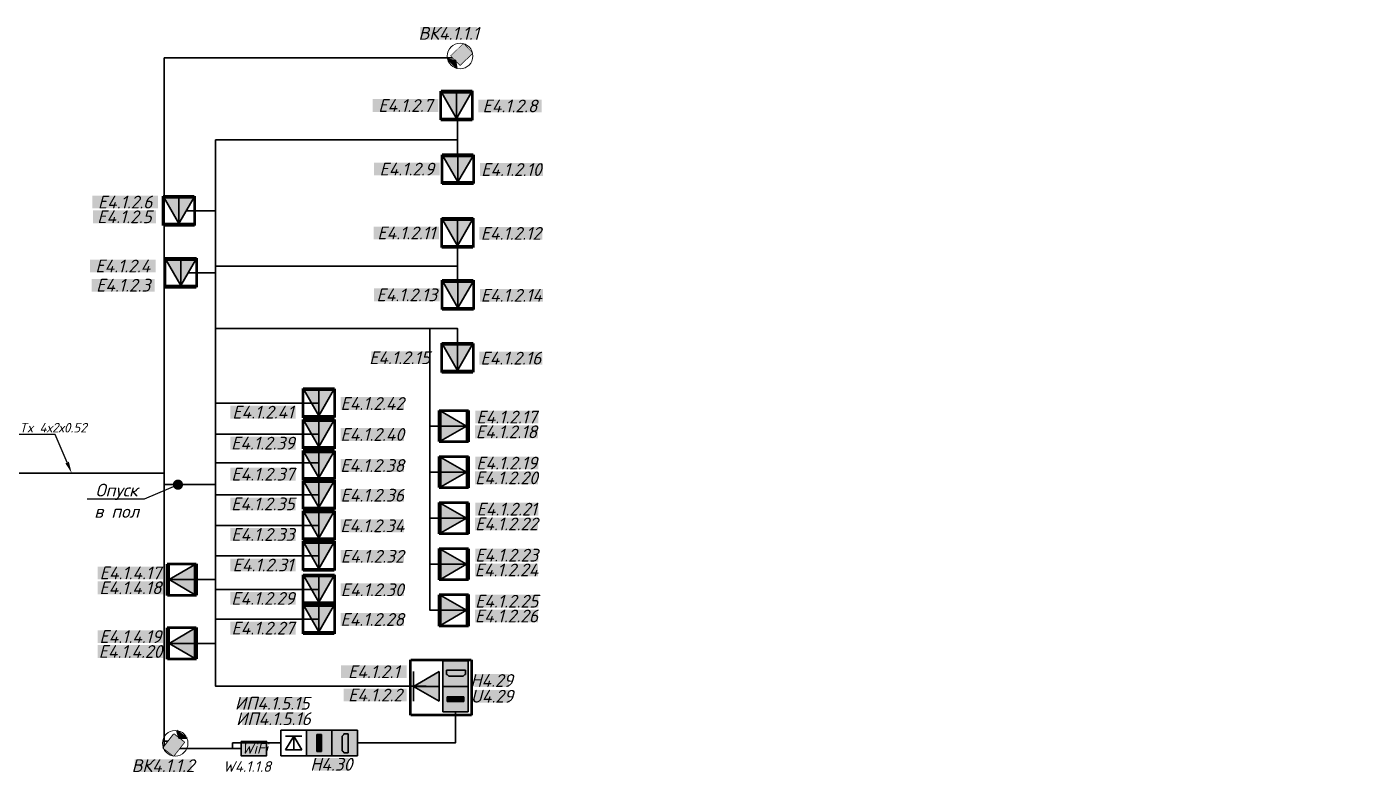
# Model space of a CAD drawing. Header units: millimetres. Extents: x 6978 to 881500, y -130874 to -2349.
# Drawn here: x 776307 to 802640, y -116134 to -101568 of the extents above; entities that cross this region are included whole.
import ezdxf
from ezdxf import colors
from ezdxf.entities.mleader import LeaderData, LeaderLine
from ezdxf.math import Vec2, Vec3

# ---------------------------------------------------------------- set-up
doc = ezdxf.new("R2010")
doc.units = ezdxf.units.MM
doc.set_wipeout_variables(frame=1)
doc.linetypes.add('HIDDEN2', pattern=[4.7625, 3.175, -1.5875])
for name, color, linetype, lineweight in [('СКС-РОЗЕТКИ', 7, 'Continuous', 50), ('СС_Выноски', 7, 'Continuous', 15), ('СС_СКК_Лоток', 170, 'Continuous', 30), ('СС_СКС_Кабель', 6, 'Continuous', 30), ('СС_СКС_Оборудование', 6, 'Continuous', 30)]:
    doc.layers.add(name, color=color, linetype=linetype, lineweight=lineweight)
doc.styles.add('ISOCPEUR', font='isocpeui.ttf', dxfattribs={"height": 2.5})
doc.linetypes.add('Рабочее в трубе  _о_о_', pattern='A,5,2,[133,ltypeshp.shx,S=0.4,R=0,X=0,Y=0.75],3', length=10)

# ---------------------------------------------------------------- blocks, each defined once
blk = doc.blocks.new('Розетки HDMI и USB')
at = {"true_color": 0xffffff, "transparency": 33554687}
h = blk.add_hatch(color=7, dxfattribs=at)
h.dxf.hatch_style = 1
h.paths.add_polyline_path([(237, 475), (0, 475), (0, 237), (237, 237)])
h.paths.add_polyline_path([(211, 388), (211, 348), (205, 348), (190, 331), (123, 331), (56, 331), (41, 348), (35, 348), (35, 388)], flags=16)
h = blk.add_hatch(color=7, dxfattribs=at)
h.dxf.hatch_style = 1
h.paths.add_polyline_path([(211, 388), (35, 388), (35, 348), (41, 348), (56, 331), (123, 331), (190, 331), (205, 348), (211, 348)])
h = blk.add_hatch(color=7, dxfattribs=at)
h.dxf.hatch_style = 1
h.paths.add_polyline_path([(237, 237), (0, 237), (0, 0), (237, 0)])
h.paths.add_polyline_path([(197, 140), (197, 97), (41, 97), (41, 140)], flags=16)
h.paths.add_polyline_path([(197, 140), (41, 140), (41, 117), (197, 117)], flags=0)
h = blk.add_hatch(color=7, dxfattribs=at)
h.dxf.hatch_style = 1
h.paths.add_polyline_path([(197, 140), (41, 140), (41, 117), (197, 117)])
at = {"true_color": 0x000000, "transparency": 33554687}
h = blk.add_hatch(color=18, dxfattribs=at)
h.dxf.hatch_style = 1
h.paths.add_polyline_path([(197, 117), (41, 117), (41, 97), (197, 97)])
at = {"layer": 'СС_СКС_Кабель', "color": 0}
for p, q in [((0, 475), (0, 0)), ((237, 475), (0, 475)), ((35, 388), (211, 388)), ((35, 388), (35, 348)), ((211, 388), (211, 348)), ((237, 0), (237, 475)), ((35, 348), (41, 348)), ((41, 348), (56, 331)), ((56, 331), (123, 331)), ((190, 331), (123, 331)), ((205, 348), (190, 331)), ((211, 348), (205, 348)), ((0, 237), (237, 237)), ((41, 140), (197, 140)), ((41, 97), (41, 140)), ((197, 140), (197, 97)), ((0, 0), (237, 0)), ((41, 117), (197, 117)), ((197, 97), (41, 97))]:
    blk.add_line(p, q, dxfattribs=at)
blk = doc.blocks.new('*U24')
at = {"color": 0}
for p, q in [((0, -38), (0, 462)), ((0, 462), (500, 462)), ((92, 76), (250, 348)), ((407, 348), (92, 348)), ((250, 348), (407, 76)), ((250, 76), (250, 348)), ((500, 462), (500, -38)), ((407, 76), (92, 76)), ((500, -38), (0, -38))]:
    blk.add_line(p, q, dxfattribs=at)
blk = doc.blocks.new('*U254')
at = {"true_color": 0xffffff, "transparency": 33554687}
h = blk.add_hatch(color=7, dxfattribs=at)
h.dxf.hatch_style = 1
h.paths.add_polyline_path([(0, 338), (0, 0), (599, 0), (599, 338)])
at = {"color": 0}
blk.add_lwpolyline([(0, 338), (599, 338), (599, 0), (0, 0)], close=True, dxfattribs=at)
at = {"color": 0, "insert": (13, 300), "char_height": 250, "attachment_point": 1, "style": 'ISOCPEUR'}
blk.add_mtext_dynamic_manual_height_columns('WiFi', width=599, gutter_width=1250, heights=[0], dxfattribs=at)
at = {"color": 18, "true_color": 0x000000, "style": 'ISOCPEUR'}
blk.add_attdef('НАЗВАНИЕ', (-422, -376), '', height=250, dxfattribs=at)
blk = doc.blocks.new('_Dot')
at = {"color": 0, "linetype": 'ByBlock', "lineweight": -2}
blk.add_line((-0.5, 0), (-1, 0), dxfattribs=at)
at = {"color": 0, "linetype": 'ByBlock', "const_width": 0.5}
blk.add_lwpolyline([(-0.25, 0, 1), (0.25, 0, 1)], format="xyb", close=True, dxfattribs=at)
blk = doc.blocks.new('*U201')
at = {"color": 3, "lineweight": 30}
blk.add_lwpolyline([(-246, -415), (-129, 306), (413, 218), (296, -503)], close=True, dxfattribs=at)
at = {"color": 0, "lineweight": 0}
blk.add_wipeout([(-129, 306), (413, 218), (296, -503), (-246, -415)], dxfattribs=at)
at = {"lineweight": 30}
h = blk.add_hatch(color=3, dxfattribs=at)
h.dxf.hatch_style = 1
h.paths.add_polyline_path([(413, 218), (-129, 306), (-246, -415), (296, -503)])
blk.add_hatch(color=3).paths.add_polyline_path([(-97, 503), (142, 262), (445, 415)])
at = {"color": 3, "lineweight": 30}
for points in [[(-97, 503), (445, 415)], [(-97, 503), (142, 262), (445, 415)]]:
    blk.add_lwpolyline(points, dxfattribs=at)
at = {"color": 3, "lineweight": 0}
blk.add_circle((100, 0), 540, dxfattribs=at)
blk = doc.blocks.new('*U202')
at = {"color": 3, "lineweight": 30}
blk.add_lwpolyline([(455, -406), (-239, -178), (-67, 344), (627, 115)], close=True, dxfattribs=at)
at = {"color": 0, "lineweight": 0}
blk.add_wipeout([(-239, -178), (-67, 344), (627, 115), (455, -406)], dxfattribs=at)
blk.add_hatch(color=3).paths.add_polyline_path([(-428, -115), (-153, 83), (-256, 406)])
at = {"lineweight": 30}
h = blk.add_hatch(color=3, dxfattribs=at)
h.dxf.hatch_style = 1
h.paths.add_polyline_path([(-67, 344), (-239, -178), (455, -406), (627, 115)])
at = {"color": 3, "lineweight": 30}
for points in [[(-428, -115), (-256, 406)], [(-428, -115), (-153, 83), (-256, 406)]]:
    blk.add_lwpolyline(points, dxfattribs=at)
at = {"color": 3, "lineweight": 0}
blk.add_circle((100, 0), 540, dxfattribs=at)
blk = doc.blocks.new('Модуль на 1 RJ')
at = {"true_color": 0xffffff}
h = blk.add_hatch(color=7, dxfattribs=at)
h.dxf.hatch_style = 1
h.paths.add_polyline_path([(0, 250), (-289, 250), (0, -250)])
at = {"color": 0, "lineweight": 30}
for p, q in [((-289, 250), (0, 250)), ((0, -250), (-289, 250)), ((0, 250), (0, -250)), ((-289, -250), (0, -250))]:
    blk.add_line(p, q, dxfattribs=at)

msp = doc.modelspace()

# ---------------------------------------------------------------- linework, layer by layer
at = {"layer": 'СКС-РОЗЕТКИ', "color": 7, "linetype": 'HIDDEN2'}
for points in [[(784402.5, -102818.6), (785018.1, -102818.6), (785018.1, -103392), (784402.5, -103392)], [(784430, -104061.6), (785045.6, -104061.6), (785045.6, -104635), (784430, -104635)], [(778972.3, -104873.7), (779587.9, -104873.7), (779587.9, -105447.1), (778972.3, -105447.1)], [(784420.8, -105309.6), (785036.5, -105309.6), (785036.5, -105883), (784420.8, -105883)], [(779008.9, -106088.5), (779624.6, -106088.5), (779624.6, -106661.9), (779008.9, -106661.9)], [(784430, -106520.1), (785045.6, -106520.1), (785045.6, -107093.5), (784430, -107093.5)], [(784420.8, -107748.6), (785036.5, -107748.6), (785036.5, -108322), (784420.8, -108322)], [(781708.8, -108634.9), (782324.5, -108634.9), (782324.5, -109208.3), (781708.8, -109208.3)], [(781708.8, -109240.1), (782324.5, -109240.1), (782324.5, -109813.5), (781708.8, -109813.5)], [(784368.2, -109679.2), (784368.2, -109063.5), (784941.6, -109063.5), (784941.6, -109679.2)], [(781708.8, -109847.7), (782324.5, -109847.7), (782324.5, -110421.2), (781708.8, -110421.2)], [(784368.2, -110579.2), (784368.2, -109963.5), (784941.6, -109963.5), (784941.6, -110579.2)], [(781708.8, -110428.5), (782324.5, -110428.5), (782324.5, -111001.9), (781708.8, -111001.9)], [(784368.2, -111479.2), (784368.2, -110863.5), (784941.6, -110863.5), (784941.6, -111479.2)], [(781708.8, -111025.6), (782324.5, -111025.6), (782324.5, -111599.1), (781708.8, -111599.1)], [(781708.8, -111622.5), (782324.5, -111622.5), (782324.5, -112195.9), (781708.8, -112195.9)], [(784368.2, -112379.2), (784368.2, -111763.5), (784941.6, -111763.5), (784941.6, -112379.2)], [(779623.7, -112065), (779623.7, -112680.7), (779050.3, -112680.7), (779050.3, -112065)], [(781708.8, -112276.3), (782324.5, -112276.3), (782324.5, -112849.7), (781708.8, -112849.7)], [(784368.2, -113279.2), (784368.2, -112663.5), (784941.6, -112663.5), (784941.6, -113279.2)], [(781708.8, -112856.5), (782324.5, -112856.5), (782324.5, -113429.9), (781708.8, -113429.9)], [(779623.7, -113309.9), (779623.7, -113925.5), (779050.3, -113925.5), (779050.3, -113309.9)], [(783809.8, -113941.3), (785003.1, -113941.3), (785003.1, -115020.3), (783809.8, -115020.3)]]:
    msp.add_lwpolyline(points, close=True, dxfattribs=at)
at = {"layer": 'СС_СКС_Кабель'}
for points in [[(742224.6, -114089.2), (742224.6, -112937.4), (743101.4, -112937.4), (743101.4, -111517.8), (775369.7, -111517.8), (775369.7, -110290.4), (778994.4, -110290.4), (778994.4, -114822.5), (778994.4, -102519.8), (778994.4, -102172.8), (784643, -102172.8)], [(742224.6, -114089.2), (742224.6, -112937.4), (743101.4, -112937.4), (743101.4, -111517.8), (775369.7, -111517.8), (775369.7, -110290.4), (778994.4, -110290.4), (778994.4, -114822.5), (778994.4, -114822.5), (778994.4, -115529.2), (779078.8, -115529.2)], [(742224.6, -114089.2), (742224.6, -112937.4), (743101.4, -112937.4), (743101.4, -111517.8), (775369.7, -111517.8), (775369.7, -110290.4), (778994.4, -110290.4), (778994.4, -114822.5), (778994.4, -114822.5), (778994.4, -115674.8), (780495.3, -115674.8)], [(742224.6, -114089.2), (742224.6, -112937.4), (743101.4, -112937.4), (743101.4, -111517.8), (775369.7, -111517.8), (775369.7, -110290.4), (778994.4, -110290.4), (778994.4, -114822.5), (778994.4, -114822.5), (778994.4, -115674.8), (780328.6, -115674.8), (780328.6, -115565.9), (781275.4, -115565.9)], [(742224.6, -114089.2), (742224.6, -112937.4), (743101.4, -112937.4), (743101.4, -111517.8), (775369.7, -111517.8), (775369.7, -110290.4), (778994.4, -110290.4), (778994.4, -110515.9), (779261, -110515.9)]]:
    msp.add_lwpolyline(points, dxfattribs=at)
at = {"layer": 'СС_СКС_Кабель', "linetype": 'Рабочее в трубе  _о_о_', "ltscale": 100}
for points in [[(779261, -110515.9), (779995.7, -110515.9), (779995.7, -103778), (784728.6, -103778), (784728.6, -103340.5)], [(779261, -110515.9), (779995.7, -110515.9), (779995.7, -103778), (784728.6, -103778), (784728.6, -104098.3)], [(779261, -110515.9), (779995.7, -110515.9), (779995.7, -105160.4), (779424.4, -105160.4)], [(779261, -110515.9), (779995.7, -110515.9), (779995.7, -106243), (784728.6, -106243), (784728.6, -105847.5)], [(779261, -110515.9), (779995.7, -110515.9), (779995.7, -106243), (784728.6, -106243), (784728.6, -106576)], [(779261, -110515.9), (779995.7, -110515.9), (779995.7, -106375.2), (779461.1, -106375.2)], [(779261, -110515.9), (779995.7, -110515.9), (779995.7, -107460.7), (784728.6, -107460.7), (784728.6, -107793.7)], [(779261, -110515.9), (779995.7, -110515.9), (779995.7, -107460.7), (784191, -107460.7), (784191, -109371.3), (784511.8, -109371.3)], [(779261, -110515.9), (779995.7, -110515.9), (779995.7, -107460.7), (784191, -107460.7), (784191, -110271.3), (784511.8, -110271.3)], [(779261, -110515.9), (779995.7, -110515.9), (779995.7, -107460.7), (784191, -107460.7), (784191, -111171.3), (784511.8, -111171.3)], [(779261, -110515.9), (779995.7, -110515.9), (779995.7, -107460.7), (784191, -107460.7), (784191, -112071.3), (784511.8, -112071.3)], [(779261, -110515.9), (779995.7, -110515.9), (779995.7, -107460.7), (784191, -107460.7), (784191, -112971.3), (784511.8, -112971.3)], [(779261, -110515.9), (779995.7, -110515.9), (779995.7, -108921.6), (782016.7, -108921.6)], [(779261, -110515.9), (779995.7, -110515.9), (779995.7, -109526.8), (782016.7, -109526.8)], [(779261, -110515.9), (779995.7, -110515.9), (779995.7, -110087), (782016.7, -110087)], [(779261, -110515.9), (779995.7, -110515.9), (779995.7, -110715.2), (782016.7, -110715.2)], [(779261, -110515.9), (779995.7, -110515.9), (779995.7, -111312.3), (782016.7, -111312.3)], [(779261, -110515.9), (779995.7, -110515.9), (779995.7, -111909.2), (782016.7, -111909.2)], [(779261, -110515.9), (779995.7, -110515.9), (779995.7, -112563), (782016.7, -112563)], [(779261, -110515.9), (779995.7, -110515.9), (779995.7, -113143.2), (782016.7, -113143.2)], [(779261, -110515.9), (779995.7, -110515.9), (779995.7, -114455.9), (784114.5, -114455.9)], [(779261, -110515.9), (779995.7, -110515.9), (779995.7, -113620.5), (779587, -113617.7)], [(779261, -110515.9), (779995.7, -110515.9), (779995.7, -112372.9), (779587, -112372.9)]]:
    msp.add_lwpolyline(points, dxfattribs=at)
at = {"layer": 'СС_СКС_Кабель', "color": 67, "linetype": 'Рабочее в трубе  _о_о_', "true_color": 0x727430}
msp.add_lwpolyline([(782775.4, -115565.9), (784690.5, -115565.9), (784690.5, -114959.6)], dxfattribs=at)

# ---------------------------------------------------------------- block references
for p in [(784710.3, -103107.8), (784737.8, -104348.3), (779280.1, -105160.4), (784728.6, -105596.3), (779316.8, -106375.2), (784737.8, -106806.8), (784728.6, -108035.3), (782016.7, -108921.6), (782016.7, -109526.8), (782016.7, -110134.4), (782016.7, -110715.2), (782016.7, -111312.3), (782016.7, -111909.2), (782016.7, -112563), (782016.7, -113143.2)]:
    msp.add_blockref('Модуль на 1 RJ', p)
at = {"xscale": -1}
for p in [(784710.3, -103107.8), (784737.8, -104348.3), (779280.1, -105160.4), (784728.6, -105596.3), (779316.8, -106375.2), (784737.8, -106806.8), (784728.6, -108035.3), (782016.7, -108921.6), (782016.7, -109526.8), (782016.7, -110134.4), (782016.7, -110715.2), (782016.7, -111312.3), (782016.7, -111909.2), (782016.7, -112563), (782016.7, -113143.2)]:
    msp.add_blockref('Модуль на 1 RJ', p, dxfattribs=at)
for p, rotation in [((784654.9, -109371.3), 90), ((784654.9, -110271.3), 90), ((784654.9, -111171.3), 90), ((784654.9, -112071.3), 90), ((779337, -112372.9), 270), ((784654.9, -112971.3), 90), ((779337, -113617.7), 270), ((784119.1, -114459.6), 270)]:
    msp.add_blockref('Модуль на 1 RJ', p, dxfattribs=dict(at, rotation=rotation))
for p, rotation in [((784654.9, -109371.3), 90), ((784654.9, -110271.3), 90), ((784654.9, -111171.3), 90), ((779337, -112372.9), 270), ((784654.9, -112071.3), 90), ((784654.9, -112971.3), 90), ((779337, -113617.7), 270), ((784119.1, -114459.6), 270)]:
    msp.add_blockref('Модуль на 1 RJ', p, dxfattribs=dict(rotation=rotation))
at = {"layer": 'СС_СКС_Оборудование', "color": 180, "xscale": 2.106060307287632, "yscale": 2.106060307287632, "zscale": 2.106060307287632}
msp.add_blockref('Розетки HDMI и USB', (784440.5, -114959.6), dxfattribs=at)
at = {"layer": 'СС_СКС_Оборудование'}
msp.add_blockref('*U24', (781275.4, -115777.8), dxfattribs=at)
at = {"layer": 'СС_СКС_Оборудование', "color": 180, "xscale": 2.106060307287632, "yscale": 2.106060307287632, "zscale": 2.106060307287632, "rotation": 270}
msp.add_blockref('Розетки HDMI и USB', (781775.4, -115315.9), dxfattribs=at)
at = {"layer": 'СС_СКС_Оборудование', "color": 30, "xscale": 0.8347245409015025, "yscale": 0.8347245409015025, "zscale": 0.8347245409015025}
msp.add_blockref('*U254', (780495.3, -115815.9), dxfattribs=at).add_auto_attribs({'НАЗВАНИЕ': 'W4.1.1.8'})

# ---------------------------------------------------------------- texts
at = {"layer": 'СС_СКС_Оборудование', "color": 18, "true_color": 0x000000, "char_height": 250, "attachment_point": 5, "style": 'ISOCPEUR', "bg_fill": 1, "box_fill_scale": 1, "bg_fill_color": 7, "bg_fill_true_color": 16777215, "bg_fill_transparency": 0}
for s, width, heights, insert in [('E4.1.2.7', 1280.189, [0], (783711.5, -103104.3)), ('E4.1.2.8', 1233.516, [0], (785757.2, -103112.8, 0)), ('E4.1.2.9', 1280.189, [0], (783739, -104347.3)), ('E4.1.2.10', 1233.516, [0], (785784.7, -104355.8, 0)), ('E4.1.2.6', 1280.189, [0], (778228.7, -104991.5)), ('E4.1.2.5', 1233.516, [0], (778216.8, -105279.8, 0)), ('E4.1.2.11', 1280.189, [0], (783729.9, -105595.3)), ('E4.1.2.12', 1233.516, [0], (785775.5, -105603.8, 0)), ('E4.1.2.4', 1280.189, [0], (778182.7, -106241.3)), ('E4.1.2.3', 1233.516, [0], (778191.6, -106617.5, 0)), ('E4.1.2.13', 1280.189, [0], (783739, -106805.8)), ('E4.1.2.14', 1233.516, [0], (785784.7, -106814.3, 0)), ('E4.1.2.15', 1107.364, [0], (783598.4, -108034.3)), ('E4.1.2.16', 1233.516, [0], (785775.5, -108042.8, 0)), ('E4.1.2.41', 1280.189, [0], (780924.5, -109098.6, -0.1)), ('E4.1.2.42', 1233.516, [0], (783063.6, -108929.1, 0)), ('E4.1.2.17', 1233.516, [0], (785693.8, -109194.2)), ('E4.1.2.40', 1233.516, [0], (783063.6, -109534.3, 0)), ('E4.1.2.18', 1233.516, [0], (785688.9, -109483.1)), ('E4.1.2.39', 1280.189, [0], (780924.5, -109703.8, -0.1)), ('E4.1.2.38', 1233.516, [0], (783063.6, -110141.9, 0)), ('E4.1.2.19', 1233.516, [0], (785693.8, -110094.2)), ('E4.1.2.37', 1280.189, [0], (780924.5, -110311.4, -0.1)), ('E4.1.2.20', 1233.516, [0], (785688.9, -110383.1)), ('E4.1.2.36', 1233.516, [0], (783063.6, -110722.7, 0)), ('E4.1.2.35', 1280.189, [0], (780924.5, -110892.2, -0.1)), ('E4.1.2.21', 1233.516, [0], (785693.8, -110994.2)), ('E4.1.2.33', 1280.189, [0], (780924.5, -111489.3, -0.1)), ('E4.1.2.34', 1233.516, [0], (783063.6, -111319.8, 0)), ('E4.1.2.22', 1233.516, [0], (785688.9, -111283.1)), ('E4.1.2.32', 1233.516, [0], (783063.6, -111916.7, 0)), ('E4.1.2.23', 1233.516, [0], (785693.8, -111894.2)), ('E4.1.4.17', 1280.189, [0], (778331.7, -112240.8)), ('E4.1.2.31', 1280.189, [0], (780924.5, -112086.2, -0.1)), ('E4.1.2.24', 1233.516, [0], (785688.9, -112183.1)), ('E4.1.4.18', 1280.189, [0], (778333.4, -112532, 0)), ('E4.1.2.29', 1280.189, [0], (780924.5, -112740, -0.1)), ('E4.1.2.30', 1233.516, [0], (783063.6, -112570.5, 0)), ('E4.1.2.25', 1233.516, [0], (785693.8, -112794.2)), ('E4.1.2.26', 1233.516, [0], (785688.9, -113083.1)), ('E4.1.2.27', 1280.189, [0], (780924.5, -113320.2, -0.1)), ('E4.1.2.28', 1233.516, [0], (783063.6, -113150.7, 0)), ('E4.1.4.19', 1280.189, [0], (778331.7, -113485.7)), ('E4.1.4.20', 1280.189, [0], (778333.4, -113776.8, 0)), ('E4.1.2.1', 1280.189, [0], (783093.9, -114172.8)), ('H4.29', 673.91, [275.9], (785398.8, -114344.1)), ('E4.1.2.2', 1233.516, [0], (783118.8, -114628.2)), ('U4.29', 688.952, [0], (785406.4, -114651.6, 0.5)), ('ИП4.1.5.15', 1280.189, [0], (781105.1, -114789.2)), ('ИП4.1.5.16', 1233.516, [0], (781130, -115092.2)), ('H4.30', 673.91, [275.9], (782262.4, -115983.1))]:
    msp.add_mtext_dynamic_manual_height_columns(s, width=width, gutter_width=1250, heights=heights, dxfattribs=dict(at, insert=insert))

# ---------------------------------------------------------------- leaders
at = {"layer": 'СС_Выноски', "color": 7}
ml = msp.add_multileader_mtext('Standard', dxfattribs=at)
ml.set_content('{\\C256;5хUTP PVCLSнг(А)-LSLTx 4х2х0.52}', color=7, style='ISOCPEUR')
ml.set_leader_properties(lineweight=25)
ml.build(insert=Vec2(0, 0))
ml.multileader.update_dxf_attribs({"text_left_attachment_type": 6, "text_right_attachment_type": 6, "dogleg_length": 150, "arrow_head_size": 225, "scale": 75})
ctx = ml.context
ctx.base_point, ctx.scale, ctx.char_height, ctx.arrow_head_size, ctx.landing_gap_size, ctx.plane_origin = Vec3(766930.1, -103449.9), 75, 187.5, 225, 150, Vec3(798472.7, -109884.6)
ctx.left_attachment, ctx.right_attachment, ctx.text_align_type = 6, 6, 1
notes = []
notes.append((ctx, [(1, (1, 1, 0), (769640.6, -103449.9), (-1, 0), 150, [(1, [(770114.4, -104152.7)], 0, [])])]))
ctx.mtext.insert, ctx.mtext.width, ctx.mtext.defined_height, ctx.mtext.alignment, ctx.mtext.line_spacing_factor, ctx.mtext.flow_direction = Vec3(768210.3, -103224.9), 2612.977, 428.7, 2, 0.8, 5
ml = msp.add_multileader_mtext('Standard', dxfattribs=at)
ml.set_content('{\\C256;5хUTP PVCLSнг(А)-LSLTx 4х2х0.52}', color=7, style='ISOCPEUR')
ml.set_leader_properties(lineweight=25)
ml.build(insert=Vec2(0, 0))
ml.multileader.update_dxf_attribs({"text_left_attachment_type": 6, "text_right_attachment_type": 6, "dogleg_length": 150, "arrow_head_size": 225, "scale": 75})
ctx = ml.context
ctx.base_point, ctx.scale, ctx.char_height, ctx.arrow_head_size, ctx.landing_gap_size, ctx.plane_origin = Vec3(744595.3, -104746.3), 75, 187.5, 225, 150, Vec3(776180.5, -110352.2)
ctx.left_attachment, ctx.right_attachment, ctx.text_align_type = 6, 6, 1
notes.append((ctx, [(1, (1, 1, 0), (747305.8, -104746.3), (-1, 0), 150, [(1, [(747822.1, -104620.2)], 0, [])])]))
ctx.mtext.insert, ctx.mtext.width, ctx.mtext.defined_height, ctx.mtext.alignment, ctx.mtext.line_spacing_factor, ctx.mtext.flow_direction = Vec3(745875.6, -104521.3), 2612.977, 428.7, 2, 0.8, 5
ml = msp.add_multileader_mtext('Standard', dxfattribs=at)
ml.set_content('{\\C256;5хUTP PVCLSнг(А)-LSLTx 4х2х0.52}', color=7, style='ISOCPEUR')
ml.set_leader_properties(lineweight=25)
ml.build(insert=Vec2(0, 0))
ml.multileader.update_dxf_attribs({"text_left_attachment_type": 6, "text_right_attachment_type": 6, "dogleg_length": 150, "arrow_head_size": 225, "scale": 75})
ctx = ml.context
ctx.base_point, ctx.scale, ctx.char_height, ctx.arrow_head_size, ctx.landing_gap_size, ctx.plane_origin = Vec3(761713.6, -104568.2), 75, 187.5, 225, 150, Vec3(793298.7, -110174.1)
ctx.left_attachment, ctx.right_attachment, ctx.text_align_type = 6, 6, 1
notes.append((ctx, [(1, (1, 1, 0), (764424.1, -104568.2), (-1, 0), 150, [(1, [(764940.4, -104442.2)], 0, [])])]))
ctx.mtext.insert, ctx.mtext.width, ctx.mtext.defined_height, ctx.mtext.alignment, ctx.mtext.line_spacing_factor, ctx.mtext.flow_direction = Vec3(762993.8, -104343.2), 2612.977, 428.7, 2, 0.8, 5
ml = msp.add_multileader_mtext('Standard', dxfattribs=at)
ml.set_content('{\\C256;5хUTP PVCLSнг(А)-LSLTx 4х2х0.52}', color=7, style='ISOCPEUR')
ml.set_leader_properties(lineweight=25)
ml.build(insert=Vec2(0, 0))
ml.multileader.update_dxf_attribs({"text_left_attachment_type": 6, "text_right_attachment_type": 6, "dogleg_length": 150, "arrow_head_size": 225, "scale": 75})
ctx = ml.context
ctx.base_point, ctx.scale, ctx.char_height, ctx.arrow_head_size, ctx.landing_gap_size, ctx.plane_origin = Vec3(752930.4, -105153.8), 75, 187.5, 225, 150, Vec3(784515.6, -110759.7)
ctx.left_attachment, ctx.right_attachment, ctx.text_align_type = 6, 6, 1
notes.append((ctx, [(1, (1, 1, 0), (755640.9, -105153.8), (-1, 0), 150, [(1, [(756157.2, -105027.8)], 0, [])])]))
ctx.mtext.insert, ctx.mtext.width, ctx.mtext.defined_height, ctx.mtext.alignment, ctx.mtext.line_spacing_factor, ctx.mtext.flow_direction = Vec3(754210.7, -104928.8), 2612.977, 428.7, 2, 0.8, 5
ml = msp.add_multileader_mtext('Standard', dxfattribs=at)
ml.set_content('{\\C256;103хUTP PVCLSнг(А)-LSLTx 4х2х0.52}', color=7, style='ISOCPEUR')
ml.set_leader_properties(lineweight=25)
ml.build(insert=Vec2(0, 0))
ml.multileader.update_dxf_attribs({"text_left_attachment_type": 6, "text_right_attachment_type": 6, "dogleg_length": 150, "arrow_head_size": 225, "scale": 75})
ctx = ml.context
ctx.base_point, ctx.scale, ctx.char_height, ctx.arrow_head_size, ctx.landing_gap_size, ctx.plane_origin = Vec3(744606, -109282.4), 75, 187.5, 225, 150, Vec3(772165.5, -117249.7)
ctx.left_attachment, ctx.right_attachment, ctx.text_align_type = 6, 6, 1
notes.append((ctx, [(0, (1, 1, 0), (744456, -109282.4), (1, 0), 150, [(1, [(743807.2, -111517.8)], 0, [])])]))
ctx.mtext.insert, ctx.mtext.width, ctx.mtext.defined_height, ctx.mtext.alignment, ctx.mtext.line_spacing_factor, ctx.mtext.flow_direction = Vec3(745886.2, -109057.4), 2612.977, 428.7, 2, 0.8, 5
ml = msp.add_multileader_mtext('Standard', dxfattribs=at)
ml.set_content('{\\C256;51хUTP PVCLSнг(А)-LSLTx 4х2х0.52}', color=7, style='ISOCPEUR')
ml.set_leader_properties(lineweight=25)
ml.build(insert=Vec2(0, 0))
ml.multileader.update_dxf_attribs({"text_left_attachment_type": 6, "text_right_attachment_type": 6, "dogleg_length": 150, "arrow_head_size": 225, "scale": 75})
ctx = ml.context
ctx.base_point, ctx.scale, ctx.char_height, ctx.arrow_head_size, ctx.landing_gap_size, ctx.plane_origin = Vec3(774145.7, -109533.6), 75, 187.5, 225, 150, Vec3(805540.4, -116022.3)
ctx.left_attachment, ctx.right_attachment, ctx.text_align_type = 6, 6, 1
notes.append((ctx, [(1, (1, 1, 0), (776856.2, -109533.6), (-1, 0), 150, [(1, [(777182.1, -110290.4)], 0, [])])]))
ctx.mtext.insert, ctx.mtext.width, ctx.mtext.defined_height, ctx.mtext.alignment, ctx.mtext.line_spacing_factor, ctx.mtext.flow_direction = Vec3(775425.9, -109308.6), 2612.977, 428.7, 2, 0.8, 5
ml = msp.add_multileader_mtext('Standard', dxfattribs=at)
ml.set_content('{\\C256;60хUTP PVCLSнг(А)-LSLTx 4х2х0.52}', color=7, style='ISOCPEUR')
ml.set_leader_properties(lineweight=25)
ml.build(insert=Vec2(0, 0))
ml.multileader.update_dxf_attribs({"text_left_attachment_type": 6, "text_right_attachment_type": 6, "dogleg_length": 150, "arrow_head_size": 225, "scale": 75})
ctx = ml.context
ctx.base_point, ctx.scale, ctx.char_height, ctx.arrow_head_size, ctx.landing_gap_size, ctx.plane_origin = Vec3(741675.4, -109916.9), 75, 187.5, 225, 150, Vec3(769321.3, -117249.7)
ctx.left_attachment, ctx.right_attachment, ctx.text_align_type = 6, 6, 1
notes.append((ctx, [(0, (1, 1, 0), (741525.4, -109916.9), (1, 0), 150, [(1, [(740962.9, -111517.8)], 0, [])])]))
ctx.mtext.insert, ctx.mtext.width, ctx.mtext.defined_height, ctx.mtext.alignment, ctx.mtext.line_spacing_factor, ctx.mtext.flow_direction = Vec3(742955.7, -109691.9), 2612.977, 428.7, 2, 0.8, 5
ml = msp.add_multileader_mtext('Standard', dxfattribs=at)
ml.set_content('{\\C256;53хUTP PVCLSнг(А)-LSLTx 4х2х0.52}', color=7, style='ISOCPEUR')
ml.set_leader_properties(lineweight=25)
ml.build(insert=Vec2(0, 0))
ml.multileader.update_dxf_attribs({"text_left_attachment_type": 6, "text_right_attachment_type": 6, "dogleg_length": 150, "arrow_head_size": 225, "scale": 75})
ctx = ml.context
ctx.base_point, ctx.scale, ctx.char_height, ctx.arrow_head_size, ctx.landing_gap_size, ctx.plane_origin = Vec3(738261.6, -110516.9), 75, 187.5, 225, 150, Vec3(765907.5, -117849.7)
ctx.left_attachment, ctx.right_attachment, ctx.text_align_type = 6, 6, 1
notes.append((ctx, [(0, (1, 1, 0), (738111.6, -110516.9), (1, 0), 150, [(1, [(737549.1, -112117.8)], 0, [])])]))
ctx.mtext.insert, ctx.mtext.width, ctx.mtext.defined_height, ctx.mtext.alignment, ctx.mtext.line_spacing_factor, ctx.mtext.flow_direction = Vec3(739541.9, -110291.9), 2612.977, 428.7, 2, 0.8, 5
ml = msp.add_multileader_mtext('Standard', dxfattribs=at)
ml.set_content('{\\C256;5хUTP PVCLSнг(А)-LSLTx 4х2х0.52}', color=7, style='ISOCPEUR')
ml.set_leader_properties(lineweight=25)
ml.build(insert=Vec2(0, 0))
ml.multileader.update_dxf_attribs({"text_left_attachment_type": 6, "text_right_attachment_type": 6, "dogleg_length": 150, "arrow_head_size": 225, "scale": 75})
ctx = ml.context
ctx.base_point, ctx.scale, ctx.char_height, ctx.arrow_head_size, ctx.landing_gap_size, ctx.plane_origin = Vec3(745927.9, -110577.7), 75, 187.5, 225, 150, Vec3(773476.7, -118003.7)
ctx.left_attachment, ctx.right_attachment, ctx.text_align_type = 6, 6, 1
notes.append((ctx, [(0, (1, 1, 0), (745777.9, -110577.7), (1, 0), 150, [(1, [(745118.4, -112271.8)], 0, [])])]))
ctx.mtext.insert, ctx.mtext.width, ctx.mtext.defined_height, ctx.mtext.alignment, ctx.mtext.line_spacing_factor, ctx.mtext.flow_direction = Vec3(747208.1, -110352.7), 2612.977, 428.7, 2, 0.8, 5
ml = msp.add_multileader_mtext('Standard', dxfattribs=at)
ml.set_content('{\\C256;5хUTP PVCLSнг(А)-LSLTx 4х2х0.52}', color=7, style='ISOCPEUR')
ml.set_leader_properties(lineweight=25)
ml.build(insert=Vec2(0, 0))
ml.multileader.update_dxf_attribs({"text_left_attachment_type": 6, "text_right_attachment_type": 6, "dogleg_length": 150, "arrow_head_size": 225, "scale": 75})
ctx = ml.context
ctx.base_point, ctx.scale, ctx.char_height, ctx.arrow_head_size, ctx.landing_gap_size, ctx.plane_origin = Vec3(764599, -110617.3), 75, 187.5, 225, 150, Vec3(792147.8, -118193.1)
ctx.left_attachment, ctx.right_attachment, ctx.text_align_type = 6, 6, 1
notes.append((ctx, [(0, (1, 1, 0), (764449, -110617.3), (1, 0), 150, [(1, [(763789.5, -112461.2)], 0, [])])]))
ctx.mtext.insert, ctx.mtext.width, ctx.mtext.defined_height, ctx.mtext.alignment, ctx.mtext.line_spacing_factor, ctx.mtext.flow_direction = Vec3(765879.3, -110392.3), 2612.977, 428.7, 2, 0.8, 5
ml = msp.add_multileader_mtext('Standard', dxfattribs=at)
ml.set_content('{\\C256;163хUTP PVCLSнг(А)-LSLTx 4х2х0.52}', color=7, style='ISOCPEUR')
ml.set_leader_properties(lineweight=25)
ml.build(insert=Vec2(0, 0))
ml.multileader.update_dxf_attribs({"text_left_attachment_type": 6, "text_right_attachment_type": 6, "dogleg_length": 150, "arrow_head_size": 225, "scale": 75})
ctx = ml.context
ctx.base_point, ctx.scale, ctx.char_height, ctx.arrow_head_size, ctx.landing_gap_size, ctx.plane_origin = Vec3(739478.9, -111989.7), 75, 187.5, 225, 150, Vec3(771038.9, -118669.3)
ctx.left_attachment, ctx.right_attachment, ctx.text_align_type = 6, 6, 1
notes.append((ctx, [(1, (1, 1, 0), (742189.4, -111989.7), (-1, 0), 150, [(1, [(742680.5, -112937.4)], 0, [])])]))
ctx.mtext.insert, ctx.mtext.width, ctx.mtext.defined_height, ctx.mtext.alignment, ctx.mtext.line_spacing_factor, ctx.mtext.flow_direction = Vec3(740759.2, -111764.7), 2612.977, 428.7, 2, 0.8, 5
at = {"layer": 'СС_СКК_Лоток', "color": 7, "lineweight": 0}
ml = msp.add_multileader_mtext('Standard', dxfattribs=at)
ml.set_content('Опуск\\Pв пол', color=7, style='ISOCPEUR')
ml.set_leader_properties()
ml.set_arrow_properties(name='DOT')
ml.build(insert=Vec2(0, 0))
ml.multileader.update_dxf_attribs({"text_left_attachment_type": 6, "text_right_attachment_type": 6, "dogleg_length": 100, "arrow_head_size": 200})
ctx = ml.context
ctx.base_point, ctx.char_height, ctx.arrow_head_size, ctx.landing_gap_size, ctx.plane_origin = Vec3(777622.3, -110797), 250, 200, 0, Vec3(787480.5, -112783.3)
ctx.left_attachment, ctx.right_attachment, ctx.text_align_type = 6, 6, 1
notes.append((ctx, [(0, (1, 1, 0), (778601.1, -110797), (-1, 0), 100, [(0, [(779261, -110515.9)], 0, [])])]))
ctx.mtext.insert, ctx.mtext.width, ctx.mtext.alignment, ctx.mtext.flow_direction = Vec3(778061.7, -110497), 2467.274, 2, 5
for ctx, leaders in notes:
    for number, flags, end, landing, length, lines in leaders:
        leader = LeaderData()
        leader.index, (leader.has_last_leader_line, leader.has_dogleg_vector, leader.attachment_direction) = number, flags
        leader.last_leader_point, leader.dogleg_vector, leader.dogleg_length = Vec3(end), Vec3(landing), length
        for number, points, colour, breaks in lines:
            line = LeaderLine()
            line.index, line.vertices, line.color, line.breaks = number, Vec3.list(points), colors.encode_raw_color(colour), breaks
            leader.lines.append(line)
        ctx.leaders.append(leader)

# ---------------------------------------------------------------- next in the draw order: block references
at = {"layer": 'СС_СКС_Оборудование', "xscale": -0.463041186499115, "yscale": 0.463041186499115, "zscale": 0.463041186499115}
for name, p, rotation in [('*U202', (784738.5, -102157.3), 206.0210229609186), ('*U201', (779238.8, -115604.8), 312.8479619838631)]:
    msp.add_blockref(name, p, dxfattribs=dict(at, rotation=rotation))

# ---------------------------------------------------------------- next in the draw order: texts
at = {"layer": 'СС_СКС_Оборудование', "color": 18, "true_color": 0x000000, "char_height": 250, "attachment_point": 5, "style": 'ISOCPEUR', "bg_fill": 1, "box_fill_scale": 1, "bg_fill_color": 7, "bg_fill_true_color": 16777215, "bg_fill_transparency": 0}
for s, insert in [('ВК4.1.1.1', (784559, -101694.5)), ('ВК4.1.1.2', (778970.6, -116008.6))]:
    msp.add_mtext_dynamic_manual_height_columns(s, width=1116.964, gutter_width=1250, heights=[0], dxfattribs=dict(at, insert=insert))

doc.saveas('drawing.dxf')
